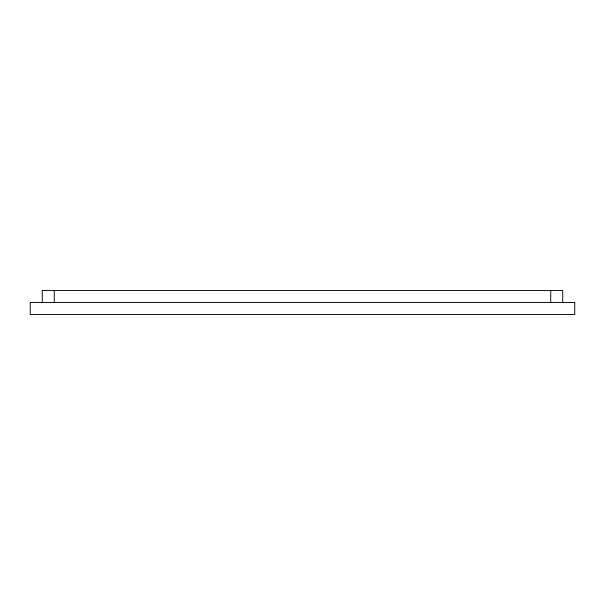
<?xml version="1.0" encoding="UTF-8"?>
<svg xmlns="http://www.w3.org/2000/svg" width="605" height="605" viewBox="0 0 605 605"><rect width="100%" height="100%" fill="white"/><g stroke="black" fill="none" stroke-linecap="round" stroke-linejoin="round"><path stroke-width="0.91" d="M562.741 302.5L562.741 290.491L42.259 290.491L42.259 302.5M550.731 290.491L550.731 302.5M54.269 290.491L54.269 302.5M574.75 302.5L30.25 302.5L30.25 314.509L574.75 314.509L574.75 302.5"/></g></svg>
